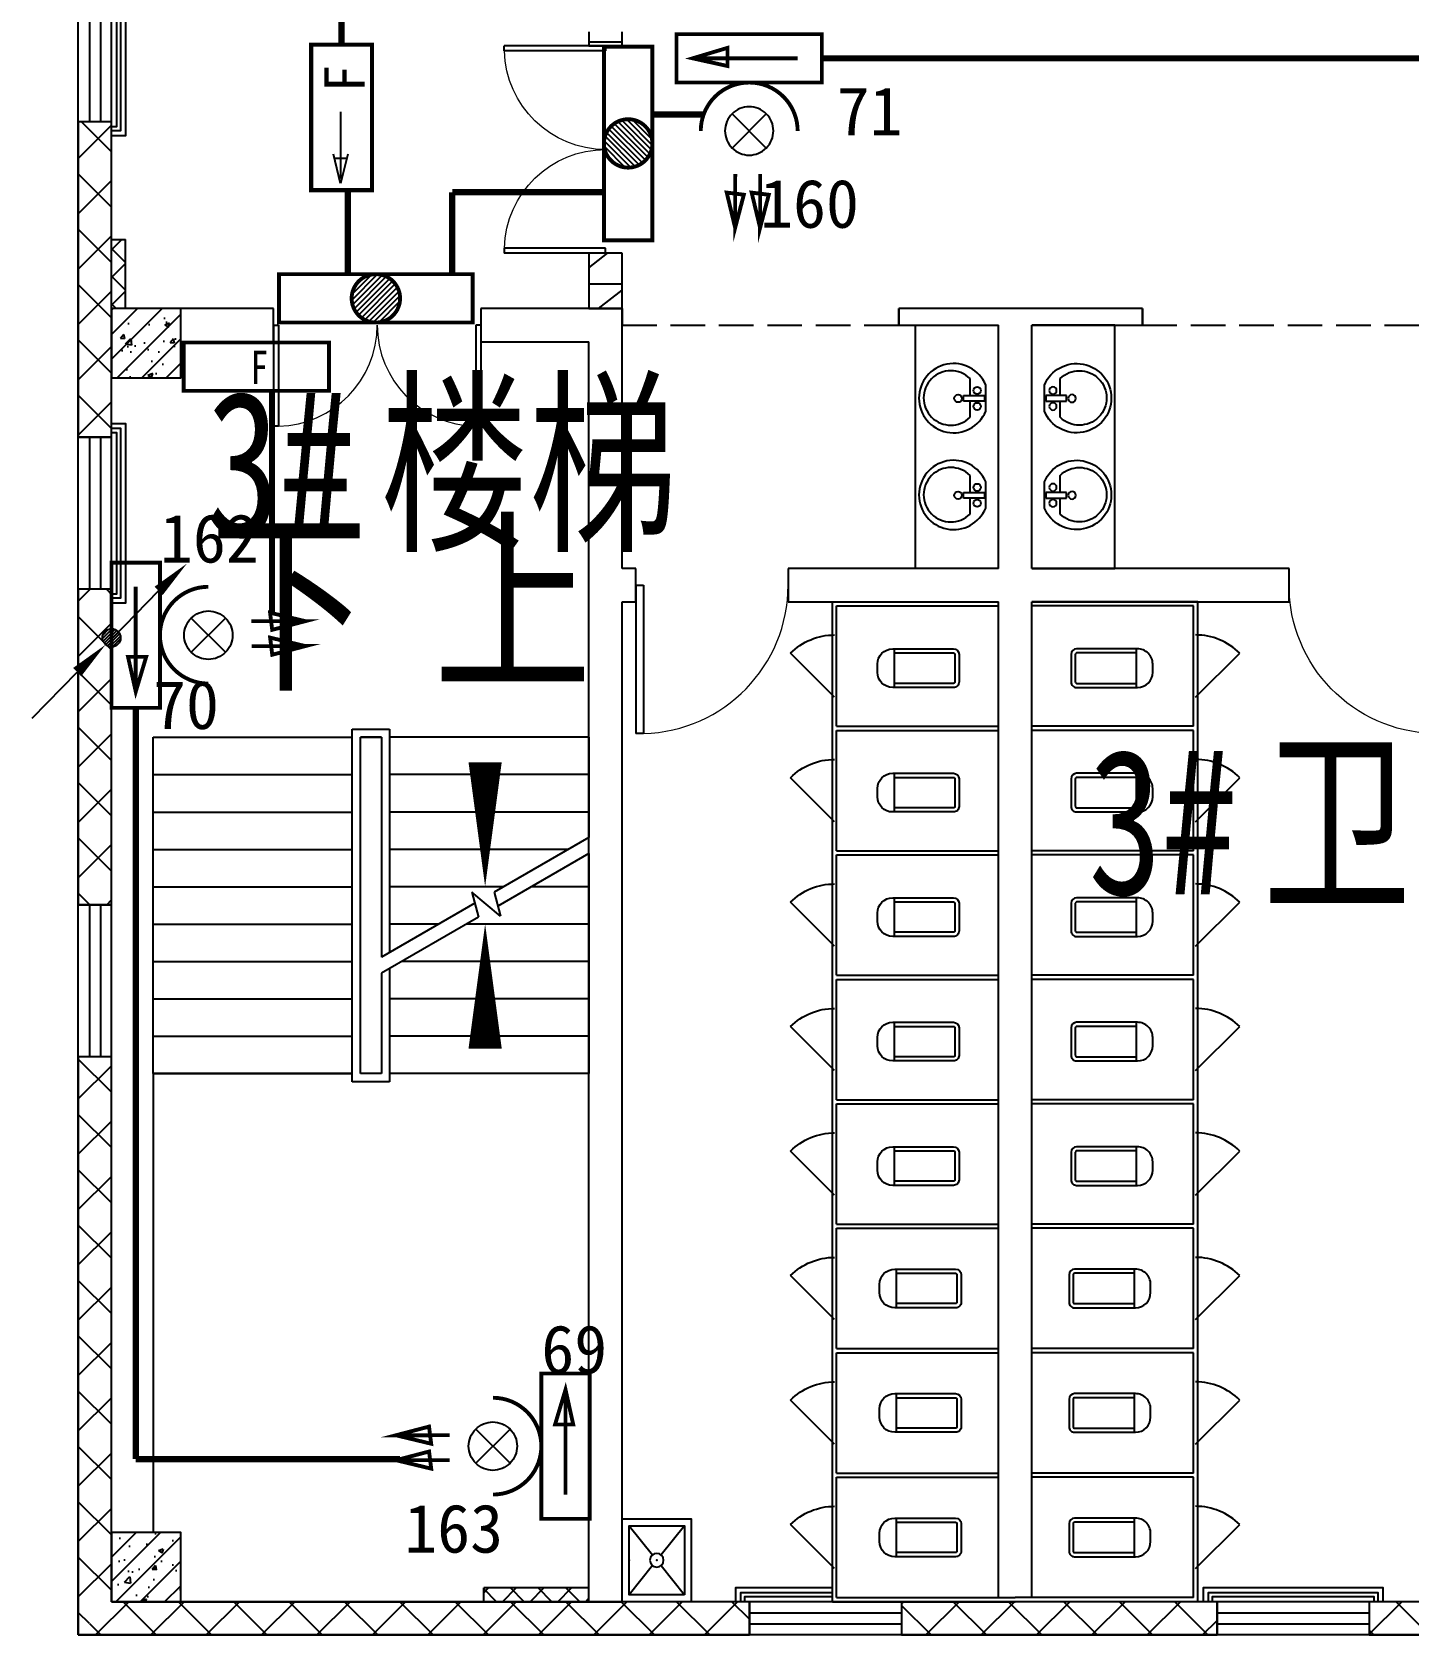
# Model space of a CAD drawing. Header units: millimetres. Extents: x -633009578 to 5705885, y -633235091 to 2571734.
# Drawn here: x 3029546 to 3039496, y 1855760 to 1867349 of the extents above; entities that cross this region are included whole.
import ezdxf
from ezdxf.enums import TextEntityAlignment as Align

# ---------------------------------------------------------------- set-up
doc = ezdxf.new("R2010")
doc.units = ezdxf.units.MM
doc.header["$LTSCALE"] = 1000
doc.header["$MEASUREMENT"] = 0
doc.linetypes.add('DASH', pattern=[0.35, 0.25, -0.1])
doc.layers.get('0').update_dxf_attribs({"color": 9})
for name, color, linetype in [('000000000000电气', 7, 'Continuous'), ('A-COLUM(柱)', 255, 'Continuous'), ('A-DOOR(门）', 4, 'Continuous'), ('A-F-AREA(计算)', 5, 'Continuous'), ('A-FLOR(看线)', 8, 'Continuous'), ('A-HATH(填充)', 8, 'Continuous'), ('A-LM-RAIL(栏杆)', 167, 'Continuous'), ('A-LVTY(厨卫)', 8, 'Continuous'), ('A-STAR(楼梯)', 51, 'Continuous'), ('A-TEXT(房间)', 243, 'Continuous'), ('A-WALL(墙)', 255, 'Continuous'), ('A-WINDOW（窗）', 4, 'Continuous'), ('DIM_SYMB', 3, 'Continuous'), ('PUB_TEXT', 7, 'Continuous'), ('WALL', 9, 'Continuous'), ('电-弱电平面-箭头', 3, 'Continuous'), ('电-强电平面-线缆', 3, 'Continuous'), ('设备-照明', 3, 'Continuous')]:
    doc.layers.add(name, color=color, linetype=linetype)
doc.styles.add('_TCH', font='simhei.ttf', dxfattribs={"width": 0.75, "bigfont": 'hztxt.shx'})
doc.styles.add('_TCH_DIM', font='simhei.ttf', dxfattribs={"width": 0.8, "bigfont": 'hztxt.shx'})
doc.styles.add('_TEL_DIM', font='simhei.ttf', dxfattribs={"height": 3.5, "bigfont": 'HZTXT'})
doc.styles.add('IDQSTYLE', font='simhei.ttf', dxfattribs={"width": 0.707, "bigfont": 'hztxt.shx'})
doc.styles.get("Standard").update_dxf_attribs({"font": 'simhei.ttf', "bigfont": 'hztxt.shx'})
doc.styles.add('宋体', font='simhei.ttf')
pattern_1 = [(0, (597621.4751960391, 677977.5160347573), (0, 350), []), (37.875, (598021.4751960391, 677977.5160347573), (-169.61527734408, 218.0766567528281), []), (90, (598021.4751960391, 677977.5160347573), (-450, 2.755455298081545e-14), [])]
pattern_2 = [(45, (597821.4751960391, 677977.5160347573), (-200.0002033111466, 200.0002033111467), []), (135, (597821.4751960391, 677977.5160347573), (-200.0002033111467, -200.0002033111466), [])]
pattern_3 = [(45, (597721.4751960391, 677977.5160347573), (-100.0001016555733, 100.0001016555733), []), (135, (597721.4751960391, 677977.5160347573), (-100.0001016555733, -100.0001016555733), [])]

# ---------------------------------------------------------------- blocks, each defined once
blk = doc.blocks.new('*X118')
at = {"color": 0, "linetype": 'Continuous'}
for p, q in [((279.6093350358959, 223.0407925409721), (280.9478239213746, 224.3792814264508)), ((279.6227829512929, 223.3370831688437), (280.6515332934888, 224.3658335110396)), ((279.6511091444202, 222.7997239370217), (281.1888925253249, 224.3375073179265)), ((279.7280550816477, 222.5938271617747), (281.3947893005719, 224.2605613806989)), ((279.7925730165214, 223.7897159465469), (280.1989005157282, 224.1960434457536)), ((279.8323224122641, 222.4152517799165), (281.5733646824301, 224.1562940500824)), ((279.960458729053, 222.2605453842307), (281.7280710781159, 224.0281577332937)), ((280.1113752959016, 222.1286192386046), (281.8599972237337, 223.8772411664368)), ((280.2858431100155, 222.020244340244), (281.9683721221114, 223.7027733523398)), ((280.4868434366447, 221.9384019543985), (282.0502145079389, 223.5017730256928)), ((280.7212278995912, 221.8899437048705), (282.0986727574656, 223.2673885627449)), ((281.0058032732674, 221.891676366072), (282.0969400962746, 222.9828131890793)), ((281.4082737989092, 222.0113041792392), (281.9773122830819, 222.5803426634118))]:
    blk.add_line(p, q, dxfattribs=at)
blk = doc.blocks.new('HC000083')
at = {"color": 0, "linetype": 'Continuous', "const_width": 0.2}
blk.add_lwpolyline([(-5, 1.25), (-5, -1.250000000000057), (5.000000000000057, -1.250000000000057), (5.000000000000057, 1.25), (-5, 1.25)], dxfattribs=at)
blk.add_lwpolyline([(-1.25, -6.89688106980167e-17, 0.1989123673796731), (-0.8838834764831631, -0.88388347648322, 0.1989123673796706), (5.611420480838656e-14, -1.250000000000057, 0.198912367379652), (0.8838834764832768, -0.88388347648322, 0.1989123673796278), (1.25, 0, 0.1989123673796504), (0.88388347648322, 0.8838834764830494, 0.1989123673796686), (5.680893445545904e-14, 1.25, 0.1989123673796706), (-0.883883476483163, 0.8838834764831632, 0.1989123673796553)], format="xyb", close=True, dxfattribs=at)
at = {"color": 0, "linetype": 'Continuous'}
blk.add_blockref('*X118', (-280.8559544658493, -223.1326619964974), dxfattribs=at)
at = {"color": 0, "style": 'IDQSTYLE', "width": 0.7}
blk.add_attdef('PSFHATT', (7.000000000000057, -1.250000010000057), '', height=2.5, dxfattribs=at)
blk = doc.blocks.new('HC000078')
at = {"color": 0, "linetype": 'Continuous', "const_width": 0.2}
for points in [[(-3.750000000000028, 1.25), (3.75, 1.25), (3.75, -1.25), (-3.750000000000028, -1.25), (-3.750000000000028, 1.25)], [(2.5, 0), (-2.500000000000028, 0)]]:
    blk.add_lwpolyline(points, dxfattribs=at)
blk.add_lwpolyline([(2.917016710174721, 0), (1.120131515022848, 0.3984556212736834), (1.120131515022848, -0.539087017017323)], close=True, dxfattribs=at)
at = {"color": 0, "style": 'IDQSTYLE', "width": 0.7}
blk.add_attdef('PSFHATT', (5.75, -1.25), '', height=2.5, dxfattribs=at)
blk = doc.blocks.new('HC000064')
at = {"color": 0, "linetype": 'Continuous'}
for p, q in [((-0.8838834764831063, -0.8838834764831063), (0.8838834764831063, 0.8838834764831063)), ((-0.8838834764830494, 0.8838834764831063), (0.8838834764831631, -0.8838834764831063))]:
    blk.add_line(p, q, dxfattribs=at)
at = {"color": 0, "linetype": 'Continuous', "const_width": 0.2}
blk.add_lwpolyline([(5.710751695749348e-14, 2.499999999999886, 0.1989123673796647), (-1.767766952966326, 1.767766952966327, 0.1989123673796613), (-2.5, 1.951292859901378e-16, 0.1989123673796761), (-1.767766952966326, -1.76776695296644, 0.1989123673796782), (5.594010226827932e-14, -2.500000000000227)], format="xyb", dxfattribs=at)
for points in [[(2.226896073527712, 0.5659208660671311), (5.003498004369476, 0.5624686703930024), (3.296463286048663, 1.009912150058199), (3.185957433181557, 0.1260038671447887), (5.003498004369476, 0.5624686703930024)], [(2.224443767981995, -0.721123763554715), (5.001045698823816, -0.7245759592289005), (3.294010980502946, -0.2771324795636474), (3.18350512763584, -1.161040762477114), (5.001045698823816, -0.7245759592289005)]]:
    blk.add_lwpolyline(points, dxfattribs=at)
at = {"color": 0, "linetype": 'Continuous'}
for centre, radius, start, end in [((1.199040866595169e-14, -7.105427357601002e-14), 1.250000000000069, 135.0000000000036, 179.9999999999968), ((-2.259303855112194e-14, -1.740829702612245e-13), 1.250000000000117, 89.99999999999898, 134.9999999999991), ((-9.10937991704941e-14, -1.740829702612245e-13), 1.250000000000117, 45.00000000000085, 89.99999999999582), ((-1.252331571777177e-13, -7.088774012231625e-14), 1.250000000000068, 3.249254662582951e-12, 44.99999999999639), ((-2.284838984678572e-13, -5.684341886080801e-14), 1.250000000000172, 315.0000000000093, 2.605510395054555e-12), ((-2.264854970235319e-14, -5.695444116327053e-14), 1.250000000000034, 179.9999999999974, 225.0000000000007), ((-2.270406085358445e-14, -1.338928967697939e-13), 1.24999999999998, 224.9999999999983, 270.000000000001), ((-9.131584377541913e-14, 3.996802888650564e-15), 1.250000000000118, 270.0000000000042, 315.0000000000028)]:
    blk.add_arc(centre, radius, start, end, dxfattribs=at)
at = {"color": 0, "style": 'IDQSTYLE', "width": 0.7}
blk.add_attdef('PSFHATT', (7.003498004369476, -2.500000010000227), '', height=2.5, dxfattribs=at)
blk = doc.blocks.new('HC000080')
at = {"color": 0, "linetype": 'Continuous', "const_width": 0.2}
blk.add_lwpolyline([(-3.75, 1.25), (3.75, 1.25), (3.75, -1.25), (-3.75, -1.25), (-3.75, 1.25)], dxfattribs=at)
at = {"color": 0, "style": 'IDQSTYLE', "width": 0.7}
for tag, p in [('E', (-0.3130491551307273, -0.8903283460458624)), ('PSFHATT', (5.75, -1.25))]:
    blk.add_attdef(tag, p, '', height=1.715220417977644, dxfattribs=at)
blk = doc.blocks.new('$equip_U$00000097(PC-20190719OMEG)')
h = blk.add_hatch()
h.set_pattern_fill('ANGLE', color=3, scale=0.25)
h.set_pattern_definition([(0, (-95.90287843095575, -36.03268988946184), (0, 0.873125), [0.635, -0.238125]), (90, (-95.90287843095575, -36.03268988946184), (-0.873125, 5.346348682527664e-17), [0.635, -0.238125])])
h.paths.add_polyline_path([(-0.6530363404890522, 0.00859680310350086), (-0.3650363404885866, -0.06340319689661555), (-0.3650363404885866, 0.08059680310361728)])
at = {"color": 3}
for p, q in [((-0.7199999999938882, 0.2999999999974534), (-0.7199999999938882, -0.2999999999974534)), ((0.7200000000011642, 0.2999999999974534), (-0.7199999999938882, 0.2999999999974534)), ((0.7200000000011642, -0.2999999999974534), (0.7200000000011642, 0.2999999999974534)), ((-0.7078247590179672, 0.08059680310361728), (-0.7078247590179672, -0.06340319689661555)), ((-0.6530363404890522, 0.00859680310350086), (-0.3650363404885866, 0.08059680310361728)), ((-0.3650363404885866, -0.06340319689661555), (-0.6530363404890522, 0.00859680310350086)), ((0.05609875861409819, 0.00859680310350086), (-0.6050363404938253, 0.00859680310350086)), ((-0.7199999999938882, -0.2999999999974534), (0.7200000000011642, -0.2999999999974534))]:
    blk.add_line(p, q, dxfattribs=at)
at = {"color": 3, "const_width": 0.04}
blk.add_lwpolyline([(-0.7199999999938882, 0.2999999999974534), (-0.7199999999938882, -0.2999999999974534), (0.7200000000011642, -0.2999999999974534), (0.7200000000011642, 0.2999999999974534), (-0.7199999999938882, 0.2999999999974534), (-0.7199999999938882, -0.2999999999974534)], dxfattribs=at)
for p in [(0, 0.2999999999974534), (-0.7199999999938882, -1.818989403545856e-12), (0.7200000000011642, -1.818989403545856e-12), (-7.619048119522631e-06, -0.3000099999972008)]:
    blk.add_point(p)
at = {"color": 3, "style": '_TEL_DIM'}
blk.add_attdef('F', text='', height=0.4, dxfattribs=at).set_placement((0.3836356056344812, -0.03004351179515652), align=Align.MIDDLE_CENTER)
at = {"color": 7, "style": '_TEL_DIM', "flags": 1}
for tag in ['REMARK', 'A']:
    blk.add_attdef(tag, text='', height=2.5e-05, dxfattribs=at).set_placement((0, 0), align=Align.MIDDLE_CENTER)
at = {"color": 7, "style": '_TEL_DIM'}
blk.add_attdef('$TEXT$', text='', height=2.5e-05, dxfattribs=at).set_placement((0.3836356056344812, -0.03004351179333753), align=Align.MIDDLE_CENTER)
blk = doc.blocks.new('*X134')
at = {"color": 0, "linetype": 'Continuous'}
for p, q in [((192.590110055903, 446.7242872143482), (193.9264208598343, 448.0605980182795)), ((192.6512440212146, 447.2096852483717), (193.4410228258108, 447.9994640529679)), ((192.666080612941, 446.3759937026742), (194.2747143715083, 447.9846274612416)), ((192.8122309321682, 446.0978799531896), (194.552828120993, 447.8384771420143)), ((193.0126674313866, 445.874052383696), (194.7766556904866, 447.6380406427959)), ((193.2651240367983, 445.7022449203958), (194.9484631537868, 447.3855840373842)), ((193.5780466605768, 445.5909034754624), (195.0598045987202, 447.0726614136058)), ((193.9838870800477, 445.5724798262212), (195.0782282479613, 446.6668209941349))]:
    blk.add_line(p, q, dxfattribs=at)
blk = doc.blocks.new('HC001445')
at = {"color": 0, "linetype": 'Continuous'}
for p, q in [((0.1320978050268309, 0.05776119327106244), (3.237590705501646, 3.232738715067399)), ((-5.469508829517324, -5.531426259851287), (-2.364015929042509, -2.356448738054951))]:
    blk.add_line(p, q, dxfattribs=at)
for points in [[(3.237590705501646, 3.232738715067399, 0.8, 0, 0), (5.189490166405335, 5.119309791711203, 0, 0, 0)], [(-2.364015929042509, -2.356448738054951, 0.8, 0, 0), (-0.4121164681388194, -0.4698776614111466, 0, 0, 0)]]:
    blk.add_lwpolyline(points, format="xyseb", dxfattribs=at)
blk.add_circle((0, 0), 0.625, dxfattribs=at)
at = {"color": 0, "linetype": 'Continuous', "xscale": 0.5, "yscale": 0.5, "zscale": 0.5}
blk.add_blockref('*X134', (-96.91845018383214, -223.4069038532592), dxfattribs=at)
at = {"color": 0, "style": 'IDQSTYLE', "width": 0.7}
blk.add_attdef('PSFHATT', (7.189490166405335, -5.531426259851287), '', height=2.5, dxfattribs=at)
blk = doc.blocks.new('_LV6')
for p, q in [((-139.7834388052397, -340), (-139.7834388052361, -779.6564289797607)), ((-109.7834388052433, -340), (-109.7834388052397, -769.6564289797607)), ((99.78343880523971, -300), (-99.78343880523971, -300)), ((99.78343880524335, -330), (-99.78343880524335, -330)), ((109.7834388052433, -769.6564289797607), (109.7834388052433, -340)), ((139.7834388052433, -779.6564289797607), (139.7834388052397, -340)), ((139.7834388052433, -769.6564289797607), (-139.7834388052397, -769.6564289797607)), ((-29.78343880523607, -889.6564289797607), (29.78343880524335, -889.6564289797607))]:
    blk.add_line(p, q)
for centre, radius, start, end in [((-99.78343880523971, -340), 40, 90, 180.0000000000002), ((-99.78343880524335, -340), 10, 90, 180.0000000000002), ((99.78343880523971, -340), 40, 2.398081733190338e-13, 90), ((99.78343880524335, -340), 10, 0, 90), ((-29.78343880523607, -779.6564289797607), 110, 180, 270), ((29.78343880524335, -779.6564289797607), 110, 270, 0)]:
    blk.add_arc(centre, radius, start, end)
blk = doc.blocks.new('$lvtry$00000191')
at = {"color": 0}
for p, q in [((-250, -50, 1e-08), (-39.04344047215272, -218.7652476222793, 1e-08)), ((39.04344047215272, -218.7652476222793, 1e-08), (250, -50, 1e-08)), ((-250, -450, 1e-08), (-39.04344047215272, -281.2347523777207, 1e-08)), ((39.04344047215272, -281.2347523777244, 1e-08), (250, -450, 1e-08))]:
    blk.add_line(p, q, dxfattribs=at)
at = {"color": 0, "elevation": 1e-08}
for points in [[(300, -500), (300, 0), (-300, 0), (-300, -500)], [(250, -450), (250, -50), (-250, -50), (-250, -450)]]:
    blk.add_lwpolyline(points, close=True, dxfattribs=at)
at = {"color": 0}
blk.add_circle((0, -250, 1e-08), 50, dxfattribs=at)
for p in [(0, -50, 1e-08), (0, -250, 1e-08)]:
    blk.add_point(p, dxfattribs=at)
blk = doc.blocks.new('$plan$00001628')
for p, q in [((-20.3236661099927, -1.818989403545856e-12), (20.3236661099927, 0)), ((20.3236661099927, 0), (20.3236661099927, -150.0481350782702)), ((-23.39245275389476, -103.9428290335418), (-143.6423603250569, -103.9428290335418)), ((-20.3236661099927, -150.0481350782702), (-20.3236661099927, -1.818989403545856e-12)), ((136.0209855338053, -103.9428290335418), (23.52693074955823, -103.9428290335418)), ((20.3236661099927, -150.0481350782702), (-20.3236661099927, -150.0481350782702))]:
    blk.add_line(p, q)
blk.add_lwpolyline([(-96.62842091566199, 9.318928566552131, 5.110403953654916), (92.21216199610717, 9.318928566550312)], format="xyb", close=True)
for centre, radius in [((-57.16031093435413, -51.98476159802703), 26.67481176936781), ((57.16031093435413, -51.98476159802703), 26.67481176936781), ((0, -190.1098522697775), 27.77136210564822)]:
    blk.add_circle(centre, radius)
blk.add_arc((-3.810687395625791, -242.5466148261803), 196.885515440561, 135.2526700260475, 44.74732997395247)
blk = doc.blocks.new('$DorLib2D$00000002')
for p, q in [((-0.5, -5.684341886080802e-17), (-0.5000000000000007, 0.4875)), ((-0.4750000000000007, 0.4875), (-0.5000000000000007, 0.4875)), ((-0.475, -2.842170943040401e-17), (-0.4750000000000007, 0.4875)), ((0.475, -2.842170943040401e-17), (0.4750000000000007, 0.4875)), ((0.4750000000000007, 0.4875), (0.5000000000000007, 0.4875)), ((0.5, -5.684341886080802e-17), (0.5000000000000007, 0.4875)), ((-0.5, -5.684341886080802e-17), (-0.475, -2.842170943040401e-17)), ((0.5, -5.684341886080802e-17), (0.475, -2.842170943040401e-17))]:
    blk.add_line(p, q)
at = {"lineweight": 13}
for centre, start, end in [((-0.4875, -4.263256414560601e-17), 0, 88.53071641864632), ((0.4875, -4.263256414560601e-17), 91.4692835813537, 180)]:
    blk.add_arc(centre, 0.4875, start, end, dxfattribs=at)
blk = doc.blocks.new('$TCHSYS$WIN2D')
for p, q in [((-0.5, 0.5), (0.5, 0.5)), ((-0.5, 0.5), (-0.4999999999999999, -0.5)), ((0.5, 0.5), (0.4999999999999998, -0.5)), ((0.5, 0.1666666666666666), (-0.5, 0.1666666666666666)), ((0.5, -0.1666666666666667), (-0.5, -0.1666666666666667)), ((-0.4999999999999999, -0.5), (0.5, -0.5))]:
    blk.add_line(p, q)
blk = doc.blocks.new('$DorLib2D$00000114')
at = {"color": 0}
blk.add_line((0.4999999999999964, 3.552713678800501e-15), (-0.2071067811864751, 0.7071067811864857), dxfattribs=at)
blk.add_arc((0.5000000000013856, -1.154631945610163e-12), 1.000000000001696, 135, 180, dxfattribs=at)
blk = doc.blocks.new('$DorLib2D$00000001')
for p, q in [((0.45, 0.9750000000000001), (0.5000000000000002, 0.9750000000000001)), ((0.45, 0), (0.45, 0.9750000000000001)), ((0.5, 0), (0.5, 0.9750000000000001)), ((0.5, 0), (0.45, 0))]:
    blk.add_line(p, q)
at = {"lineweight": 13}
blk.add_arc((0.475, 0), 0.975, 91.4692835813538, 180, dxfattribs=at)
blk = doc.blocks.new('_FZH')
h = blk.add_hatch()
h.set_pattern_fill('钢筋混凝土', color=256, scale=0.1, style=0)
h.set_pattern_definition([(45, (0, 0), (-0.1767766952966369, 0.1767766952966369), []), (50, (0, 0), (0.7172601826007535, -0.06275213498259512), [0.07500000000000001, -0.8250000000000001]), (355, (0, 0), (-0.138751333613, 0.7521921337000119), [0.06, -0.66]), (100.4514, (0.05977168000000001, -0.00522934), (0.5785093817140216, 0.6894395420609536), [0.06374019, -0.701142112]), (46.1842, (0, 0.2), (1.067241048625645, -0.1655190143290181), [0.1125, -1.2375]), (96.6356, (0.088936745, 0.186206693), (0.9346627055487033, 0.9741178709004418), [0.095610288, -1.051713]), (351.1842, (0, 0.2), (0.9346619451336272, 0.9741186009253247), [0.09000000000000001, -0.9900000000000001]), (21, (0.1, 0.15), (0.5969070521184617, -0.4026188906653388), [0.07500000000000001, -0.8250000000000001]), (326, (0.1, 0.15), (0.2433153319215824, 0.7251500450468529), [0.06, -0.66]), (71.4514, (0.149742233, 0.116448394), (0.84022262858149, 0.3225304967099524), [0.06374019, -0.701142112]), (37.50000000000001, (0, 0), (0.01215985531729062, 0.3328938538313115), [0, -0.652, 0, -0.67, 0, -0.6625000000000001]), (7.499999999999999, (0, 0), (0.2630695374421486, 0.3944117118823603), [0, -0.382, 0, -0.637, 0, -0.2525]), (-32.5, (-0.223, 0), (0.533822436172409, -0.02255487173437976), [0, -0.25, 0, -0.78, 0, -1.035]), (-42.5, (-0.323, 0), (0.5831861693423862, 0.1001049823323177), [0, -0.325, 0, -0.518, 0, -0.735])])
h.paths.add_polyline_path([(-0.5, -0.5), (0.5, -0.5), (0.5, 0.5), (-0.5, 0.5)])
blk.add_lwpolyline([(-0.5, -0.5), (0.5, -0.5), (0.5, 0.5), (-0.5, 0.5)], close=True)

msp = doc.modelspace()

# ---------------------------------------------------------------- hatches: boundary and pattern name
at = {"layer": 'A-HATH(填充)'}
h = msp.add_hatch(dxfattribs=at)
h.set_pattern_fill('空心砖', color=256, scale=100, style=0)
h.set_pattern_definition(pattern_1)
h.paths.add_polyline_path([(3033569.994031626, 1867349.596922118), (3033569.994031784, 1867249.596922107), (3033809.994031666, 1867249.596922107), (3033809.994031784, 1867349.596922423), (3033689.994031725, 1867429.596922322)])
h = msp.add_hatch(dxfattribs=at)
h.set_pattern_fill('多孔材料', color=256, scale=100, style=0)
h.set_pattern_definition(pattern_2)
h.paths.add_polyline_path([(3029879.994031742, 1866699.596923633), (3029879.994031742, 1864419.59692465), (3030119.994031747, 1864419.59692465), (3030119.994031747, 1866699.596923633)])
h = msp.add_hatch(dxfattribs=at)
h.set_pattern_fill('多孔材料', color=256, scale=50, style=0)
h.set_pattern_definition(pattern_3)
h.paths.add_polyline_path([(3030219.994031747, 1865349.59692243), (3030219.994031749, 1865849.596922424), (3030119.994031749, 1865849.596922425), (3030119.994031747, 1865349.59692243)])
h = msp.add_hatch(dxfattribs=at)
h.set_pattern_fill('空心砖', color=256, scale=100, style=0)
h.set_pattern_definition(pattern_1)
h.paths.add_polyline_path([(3033809.994031765, 1865349.596923823), (3033809.994031651, 1865749.596922107), (3033569.994031888, 1865749.596922107), (3033569.994031765, 1865349.596923823)])
h = msp.add_hatch(dxfattribs=at)
h.set_pattern_fill('多孔材料', color=256, scale=100, style=0)
h.set_pattern_definition(pattern_2)
h.paths.add_polyline_path([(3029879.994031742, 1863319.59692465), (3029879.994031741, 1861039.596924141), (3030119.994031747, 1861039.596924141), (3030119.994031747, 1863319.59692465)])
h = msp.add_hatch(dxfattribs=at)
h.set_pattern_fill('多孔材料', color=256, scale=100, style=0)
h.set_pattern_definition(pattern_2)
h.paths.add_polyline_path([(3030119.994031751, 1855999.596922429), (3030119.994031747, 1859939.596924141), (3029879.994031741, 1859939.596924141), (3029879.994031744, 1855759.596922407)])
h = msp.add_hatch(dxfattribs=at)
h.set_pattern_fill('多孔材料', color=256, scale=50, style=0)
h.set_pattern_definition(pattern_3)
h.paths.add_polyline_path([(3033569.994031634, 1856099.596922402), (3032809.994031553, 1856099.596922402), (3032809.994031553, 1855999.596922402), (3033569.994031634, 1855999.596922402)])
h = msp.add_hatch(dxfattribs=at)
h.set_pattern_fill('多孔材料', color=256, scale=100, style=0)
h.set_pattern_definition(pattern_2)
h.paths.add_polyline_path([(3029879.994031744, 1855759.596922407), (3034729.994032506, 1855759.596922414), (3034729.994032506, 1855999.596922435), (3030119.994031751, 1855999.596922429)])
h = msp.add_hatch(dxfattribs=at)
h.set_pattern_fill('多孔材料', color=256, scale=100, style=0)
h.set_pattern_definition(pattern_2)
h.paths.add_polyline_path([(3035829.994032506, 1855759.596922415), (3038109.994031996, 1855759.596922416), (3038109.994031996, 1855999.596922434), (3035829.994032506, 1855999.596922435)])
h = msp.add_hatch(dxfattribs=at)
h.set_pattern_fill('多孔材料', color=256, scale=100, style=0)
h.set_pattern_definition(pattern_2)
h.paths.add_polyline_path([(3039209.994031488, 1855759.596922417), (3041489.994030979, 1855759.596922419), (3041489.994030979, 1855999.596922434), (3039209.994031488, 1855999.596922434)])

# ---------------------------------------------------------------- linework, layer by layer
at = {"layer": 'A-F-AREA(计算)'}
msp.add_lwpolyline([(3029879.971570265, 1991839.59697076), (3164159.971570265, 1991839.59697076), (3164159.971570265, 1855759.59697076), (3029879.971570265, 1855759.59697076)], close=True, dxfattribs=at)
at = {"layer": 'A-FLOR(看线)'}
for points in [[(3030119.994031749, 1867899.596928556), (3030219.994031749, 1867899.596928556), (3030219.994031749, 1866599.596928518), (3030119.994031767, 1866599.596928518)], [(3030119.994031749, 1864519.596929319), (3030219.994031749, 1864519.596929319), (3030219.994031749, 1863219.596929281), (3030119.994031767, 1863219.596929281)], [(3035329.994032301, 1856099.596922433), (3034629.994036932, 1856099.596922433), (3034629.994036932, 1855999.596922451)], [(3039309.994036231, 1855999.596922433), (3039309.994036231, 1856099.596922433), (3038009.994036193, 1856099.596922433), (3038009.994036193, 1855999.596922451)]]:
    msp.add_lwpolyline(points, dxfattribs=at)
at = {"layer": 'A-LM-RAIL(栏杆)'}
for points in [[(3030119.994031749, 1867864.596928556), (3030184.994031749, 1867864.596928556), (3030184.994031749, 1866634.596928518), (3030119.994031767, 1866634.596928518)], [(3030119.994031749, 1867834.596928556), (3030154.994031749, 1867834.596928556), (3030154.994031749, 1866664.596928518), (3030119.994031767, 1866664.596928518)], [(3030119.994031749, 1864484.596929319), (3030184.994031749, 1864484.596929319), (3030184.994031749, 1863254.596929281), (3030119.994031767, 1863254.596929281)], [(3030119.994031749, 1864454.596929319), (3030154.994031749, 1864454.596929319), (3030154.994031749, 1863284.596929281), (3030119.994031767, 1863284.596929281)], [(3035329.994032301, 1856064.596922433), (3034664.994036932, 1856064.596922433), (3034664.994036932, 1855999.596922451)], [(3035329.994032301, 1856034.596922433), (3034694.994036932, 1856034.596922433), (3034694.994036932, 1855999.596922451)], [(3039274.994036231, 1855999.596922433), (3039274.994036231, 1856064.596922433), (3038044.994036193, 1856064.596922433), (3038044.994036193, 1855999.596922451)], [(3039244.994036231, 1855999.596922433), (3039244.994036231, 1856034.596922433), (3038074.994036193, 1856034.596922433), (3038074.994036193, 1855999.596922451)]]:
    msp.add_lwpolyline(points, dxfattribs=at)
at = {"layer": 'A-LVTY(厨卫)'}
for p, q in [((3035329.99403231, 1862314.596922413), (3035329.994032325, 1863229.596922385)), ((3035329.994032325, 1863229.596922385), (3036529.994032251, 1863229.59692238)), ((3035359.994032321, 1862329.59692207), (3035359.994032325, 1863199.596922386)), ((3035359.994032325, 1863199.596922386), (3036529.994032251, 1863199.596922382)), ((3037969.994032279, 1863229.596922677), (3036769.9940333, 1863229.596922673)), ((3037939.99403228, 1863199.596922305), (3036769.9940333, 1863199.596922301)), ((3037939.994032282, 1862329.596921988), (3037939.99403228, 1863199.596922305)), ((3037969.99403249, 1862314.596922413), (3037969.994032279, 1863229.596922677)), ((3035329.994032312, 1861414.596922094), (3035329.994032316, 1862314.596922094)), ((3035359.994032321, 1862329.59692207), (3036529.994032251, 1862329.596922066)), ((3035359.994032318, 1861429.59692213), (3035359.994032321, 1862299.596922072)), ((3035359.994032321, 1862299.596922072), (3036529.994032251, 1862299.596922068)), ((3037939.994032282, 1862329.596921988), (3036769.994032708, 1862329.596921983)), ((3037939.994032825, 1862299.596922364), (3036769.994032708, 1862299.59692236)), ((3037939.994032829, 1861429.596922047), (3037939.994032825, 1862299.596922364)), ((3037969.994032492, 1861414.596922094), (3037969.994032488, 1862314.596922094)), ((3035329.994032322, 1860514.596922153), (3035329.994032326, 1861414.596922153)), ((3035359.994032318, 1861429.59692213), (3036529.994032149, 1861429.596922125)), ((3035359.994032314, 1860529.596922189), (3035359.994032318, 1861399.596922132)), ((3035359.994032318, 1861399.596922132), (3036529.994032149, 1861399.596922128)), ((3037939.994032829, 1861429.596922047), (3036769.994032708, 1861429.596922043)), ((3037939.994032286, 1861399.596922049), (3036769.994032708, 1861399.596922045)), ((3037939.99403229, 1860529.596922106), (3037939.994032286, 1861399.596922049)), ((3037969.994032502, 1860514.596922153), (3037969.994032498, 1861414.596922153)), ((3035359.994032314, 1860529.596922189), (3036529.994032149, 1860529.596922185)), ((3037939.99403229, 1860529.596922106), (3036769.994032845, 1860529.596922102)), ((3035329.99403232, 1859614.596922213), (3035329.994032323, 1860514.596922213)), ((3035359.99403231, 1859629.596921875), (3035359.994032314, 1860499.596922191)), ((3035359.994032314, 1860499.596922191), (3036529.994032149, 1860499.596922187)), ((3037939.994032833, 1860499.596922482), (3036769.994032845, 1860499.596922478)), ((3037939.994032837, 1859629.596922539), (3037939.994032833, 1860499.596922482)), ((3037969.994032499, 1859614.596922213), (3037969.994032496, 1860514.596922213)), ((3035329.99403232, 1858714.596922213), (3035329.994032323, 1859614.596922213)), ((3035359.99403231, 1859629.596921875), (3036529.994032302, 1859629.596921871)), ((3037939.994032837, 1859629.596922539), (3036769.994032845, 1859629.596922535)), ((3037969.994032499, 1858714.596922213), (3037969.994032496, 1859614.596922213)), ((3035359.994032307, 1858729.596922306), (3035359.99403231, 1859599.596922251)), ((3035359.99403231, 1859599.596922251), (3036529.994032302, 1859599.596922247)), ((3037939.994032294, 1859599.596922167), (3036769.994032845, 1859599.596922163)), ((3037939.994032297, 1858729.596922221), (3037939.994032294, 1859599.596922167)), ((3035329.99403232, 1857814.596922213), (3035329.994032323, 1858714.596922213)), ((3035359.994032307, 1858729.596922306), (3036529.994032302, 1858729.596922301)), ((3035359.994032303, 1857829.596922368), (3035359.994032307, 1858699.596922308)), ((3035359.994032307, 1858699.596922308), (3036529.994032302, 1858699.596922304)), ((3037939.994032297, 1858729.596922221), (3036769.994032302, 1858729.596922217)), ((3037939.994032297, 1858699.596922223), (3036769.994032302, 1858699.596922219)), ((3037939.994032301, 1857829.596922282), (3037939.994032297, 1858699.596922223)), ((3037969.994032499, 1857814.596922213), (3037969.994032496, 1858714.596922213)), ((3035329.994032316, 1856914.596922213), (3035329.99403232, 1857814.596922213)), ((3035359.994032303, 1857829.596922368), (3036529.994032302, 1857829.596922364)), ((3035359.994032299, 1856929.596922432), (3035359.994032303, 1857799.59692237)), ((3035359.994032303, 1857799.59692237), (3036529.994032302, 1857799.596922366)), ((3037939.994032301, 1857829.596922282), (3036769.994032302, 1857829.596922278)), ((3037939.994032844, 1857799.596922284), (3036769.994032302, 1857799.59692228)), ((3037939.994032848, 1856929.596921972), (3037939.994032844, 1857799.596922284)), ((3037969.994032503, 1856914.596922213), (3037969.994032499, 1857814.596922213)), ((3035329.994032295, 1855999.596922125), (3035329.99403232, 1856914.596922213)), ((3035359.994032299, 1856929.596922432), (3036529.994032302, 1856929.596922428)), ((3035359.994032295, 1856029.596922497), (3035359.994032299, 1856899.596922434)), ((3035359.994032299, 1856899.596922434), (3036529.994032302, 1856899.59692243)), ((3037939.994032848, 1856929.596921972), (3036769.994032302, 1856929.596921968)), ((3037939.994032305, 1856899.596921974), (3036769.994032302, 1856899.59692197)), ((3037939.994032308, 1856029.596921948), (3037939.994032305, 1856899.596921974)), ((3037969.994032308, 1855999.596922325), (3037969.994032504, 1856914.596922213)), ((3035359.994032295, 1856029.596922497), (3036649.99403241, 1856029.596922208)), ((3037939.994032308, 1856029.596921948), (3036649.99403241, 1856029.596922208)), ((3035329.994032295, 1855999.596922125), (3036649.99403241, 1855999.596922208)), ((3037969.994032308, 1855999.596922325), (3036649.99403241, 1855999.596922208))]:
    msp.add_line(p, q, dxfattribs=at)
for points in [[(3036529.994032292, 1863469.596922537), (3035929.994032276, 1863469.596922537), (3035929.994032376, 1865229.596922425), (3036529.994032391, 1865229.596922425)], [(3036769.994032527, 1863469.596922537), (3037369.994032543, 1863469.596922537), (3037369.994032444, 1865229.596922425), (3036769.994032429, 1865229.596922425)]]:
    msp.add_lwpolyline(points, dxfattribs=at)
at = {"layer": 'A-STAR(楼梯)'}
for p, q in [((3031859.994031734, 1862309.596924359), (3032129.994031734, 1862309.596924359)), ((3031859.994031734, 1859759.596922034), (3031859.994031734, 1862309.596924359)), ((3032129.994031734, 1862309.596924359), (3032129.994031718, 1860693.960263717)), ((3030419.994031773, 1859819.596922479), (3030419.994031773, 1862249.596922479)), ((3030419.994031773, 1862249.596922479), (3031859.994031773, 1862249.596922453)), ((3031919.994031773, 1859819.596922479), (3031919.994031773, 1862249.596922479)), ((3031919.994031734, 1862249.596922034), (3032069.994031929, 1862249.596922034)), ((3031919.994031734, 1859819.596922034), (3031919.994031734, 1862249.596922034)), ((3032069.994031773, 1862249.596922479), (3031919.994031773, 1862249.596922479)), ((3032069.994031773, 1862249.596922479), (3032069.994031639, 1860659.319247505)), ((3032069.994031929, 1862249.596922034), (3032069.99403184, 1860659.319247621)), ((3033569.994031773, 1862249.596922479), (3032129.994031718, 1862249.596922453)), ((3033569.994031773, 1862249.596922479), (3033569.994031639, 1861525.344651238)), ((3030419.994031773, 1861979.596922479), (3031859.994031773, 1861979.596922453)), ((3033569.994031773, 1861979.596922479), (3032129.994031718, 1861979.596922453)), ((3030419.994031773, 1861709.596922479), (3031859.994031773, 1861709.596922453)), ((3033569.994031773, 1861709.596922479), (3032129.994031718, 1861709.596922778)), ((3033569.994031639, 1861525.344651309), (3032884.398098236, 1861129.515654843)), ((3030419.994031773, 1861439.596922479), (3031859.994031773, 1861439.596922453)), ((3033421.474608564, 1861439.596922398), (3032129.994031718, 1861439.596922453)), ((3033569.994031639, 1861409.874597598), (3032911.193017526, 1861029.515654669)), ((3033569.994031639, 1861409.874597823), (3033569.994031773, 1859819.596922479)), ((3030419.994031773, 1861169.596922479), (3031859.994031773, 1861169.596922453)), ((3032953.820890239, 1861169.596922399), (3032129.994031718, 1861169.596922453)), ((3032930.579557751, 1860957.164103572), (3032724.534616313, 1861130.056337939)), ((3032724.534616313, 1861130.056337939), (3032772.872650174, 1860949.656353327)), ((3032884.398098236, 1861129.515654843), (3032930.579557751, 1860957.164103572)), ((3033569.994031773, 1861169.596922479), (3033153.820889982, 1861169.596922403)), ((3032746.077730879, 1861049.656353523), (3032069.994031639, 1860659.319247611)), ((3030419.994031773, 1860899.596922479), (3031859.994031773, 1860899.596922778)), ((3032772.872650174, 1860949.656353327), (3032069.994031639, 1860543.849193623)), ((3032486.167172311, 1860899.596922401), (3032129.994031718, 1860899.596922453)), ((3033569.994031773, 1860899.596922479), (3032686.16717271, 1860899.596922404)), ((3030419.994031773, 1860629.596922479), (3031859.994031773, 1860629.596922453)), ((3032069.994031639, 1860543.849193464), (3032069.994031773, 1859819.596922479)), ((3032069.99403184, 1860543.849193581), (3032069.994031929, 1859819.596922034)), ((3032129.994031718, 1860578.490209669), (3032129.994031734, 1859759.596922034)), ((3033569.994031773, 1860629.596922479), (3032218.513455356, 1860629.596922745)), ((3030419.994031773, 1860359.596922479), (3031859.994031773, 1860359.596922453)), ((3033569.994031773, 1860359.596922479), (3032129.994031718, 1860359.596922778)), ((3030419.994031773, 1860089.596922479), (3031859.994031773, 1860089.596922453)), ((3033569.994031773, 1860089.596922479), (3032129.994031718, 1860089.596922453)), ((3030419.994031773, 1859819.596922479), (3031859.994031773, 1859819.596922453)), ((3030419.994031773, 1859819.596922479), (3030419.994031807, 1856499.596921476)), ((3031859.994031773, 1859819.596922684), (3030419.994031773, 1859819.596922479)), ((3032129.994031734, 1859759.596922034), (3031859.994031734, 1859759.596922034)), ((3032069.994031929, 1859819.596922034), (3031919.994031734, 1859819.596922034)), ((3032069.99403184, 1859819.596922499), (3031919.994031522, 1859819.596922649)), ((3033569.994031773, 1859819.596922479), (3032129.994031718, 1859819.596922453)), ((3033569.994031773, 1859819.596922479), (3032129.994031718, 1859819.596922499)), ((3033569.994031773, 1855999.596922479), (3033569.994031773, 1859819.596922479)), ((3030619.994031, 1855999.596922499), (3033569.994031773, 1855999.596922479))]:
    msp.add_line(p, q, dxfattribs=at)
at = {"layer": 'A-WALL(墙)'}
for p, q in [((3033569.994031626, 1867349.596922118), (3033569.994031784, 1867249.596922107)), ((3033809.994031666, 1867249.596922107), (3033809.994031784, 1867349.596922423)), ((3033569.994031784, 1867249.596922107), (3033809.994031666, 1867249.596922107)), ((3030119.994031747, 1865349.59692243), (3030119.994031749, 1865849.596922425)), ((3030119.994031749, 1865849.596922425), (3030219.994031749, 1865849.596922424)), ((3030219.994031747, 1865349.59692243), (3030219.994031749, 1865849.596922424)), ((3033809.994031651, 1865749.596922107), (3033569.994031888, 1865749.596922107)), ((3033569.994031888, 1865749.596922107), (3033569.994031765, 1865349.596923823)), ((3033809.994031765, 1865349.596923823), (3033809.994031651, 1865749.596922107)), ((3031289.994031488, 1865349.59692237), (3030619.994031977, 1865349.596922442)), ((3031289.994031488, 1865109.596922472), (3031289.994031488, 1865349.59692237)), ((3033689.994031765, 1865349.596922424), (3032789.994031488, 1865349.59692237)), ((3032789.994031488, 1865349.59692237), (3032789.994031488, 1865109.596922447)), ((3033569.994031765, 1865349.596923823), (3033809.994031765, 1865349.596923823)), ((3033809.994030471, 1865349.59692243), (3033689.994031765, 1865349.596922424)), ((3033809.994031642, 1865229.596922456), (3033809.994030471, 1865349.59692243)), ((3036649.99403241, 1865349.596922424), (3035809.994030471, 1865349.59692243)), ((3035809.994030471, 1865349.59692243), (3035809.994030471, 1865229.596922443)), ((3037569.994032506, 1865349.596922469), (3036649.99403241, 1865349.596922424)), ((3037569.994032505, 1865229.596922521), (3037569.994032506, 1865349.596922469)), ((3033809.994031642, 1863469.596922175), (3033809.994031642, 1865229.596922456)), ((3035809.994030471, 1865229.596922443), (3036529.99403252, 1865229.596922456)), ((3036529.99403252, 1863469.596922175), (3036529.99403252, 1865229.596922456)), ((3036769.994032511, 1865229.596922443), (3037569.994032505, 1865229.596922521)), ((3036769.994032511, 1863469.596922203), (3036769.994032511, 1865229.596922443)), ((3030619.994031977, 1865109.596922531), (3031289.994031488, 1865109.596922472)), ((3032789.994031488, 1865109.596922447), (3033569.99403167, 1865109.59692237)), ((3033569.994031765, 1863349.59692221), (3033569.99403167, 1865109.59692237)), ((3033909.994032506, 1863469.596922113), (3033809.994031642, 1863469.596922175)), ((3033909.994032506, 1863229.596922365), (3033909.994032506, 1863469.596922113)), ((3036529.99403252, 1863469.596922175), (3035009.994031997, 1863469.596922113)), ((3035009.994031997, 1863469.596922113), (3035009.994031996, 1863229.596922365)), ((3038629.994031488, 1863469.596922207), (3036769.994032511, 1863469.596922203)), ((3038629.994031488, 1863229.596922038), (3038629.994031488, 1863469.596922207)), ((3033569.994031765, 1855999.596922424), (3033569.994031765, 1863349.59692221)), ((3033809.994031765, 1863229.59692234), (3033909.994032506, 1863229.596922365)), ((3033809.994031765, 1855999.596922424), (3033809.994031765, 1863229.59692234)), ((3035009.994031996, 1863229.596922365), (3036529.994032949, 1863229.59692234)), ((3036529.99403241, 1863214.596922408), (3036529.994032949, 1863229.59692234)), ((3036529.99403241, 1862314.596922089), (3036529.99403241, 1863214.596922408)), ((3036769.99403241, 1863214.596922408), (3036769.9940333, 1863229.596922156)), ((3036769.9940333, 1863229.596922156), (3038629.994031488, 1863229.596922038)), ((3036769.99403241, 1862314.596922089), (3036769.99403241, 1863214.596922408)), ((3036529.99403241, 1861414.596922149), (3036529.99403241, 1862314.596922089)), ((3036769.99403241, 1861414.596922149), (3036769.99403241, 1862314.596922089)), ((3036529.99403241, 1860514.596922208), (3036529.99403241, 1861414.596922149)), ((3036769.99403241, 1860514.596922208), (3036769.99403241, 1861414.596922149)), ((3036529.99403241, 1859614.596922208), (3036529.99403241, 1860514.596922208)), ((3036769.99403241, 1859614.596922208), (3036769.99403241, 1860514.596922208)), ((3036529.99403241, 1858714.596922208), (3036529.99403241, 1859614.596922208)), ((3036769.99403241, 1858714.596922208), (3036769.99403241, 1859614.596922208)), ((3036529.99403241, 1857814.596922208), (3036529.99403241, 1858714.596922208)), ((3036769.99403241, 1857814.596922208), (3036769.99403241, 1858714.596922208)), ((3036529.99403241, 1856914.596922208), (3036529.99403241, 1857814.596922208)), ((3036769.99403241, 1856914.596922208), (3036769.99403241, 1857814.596922208)), ((3036529.994032302, 1856029.596922493), (3036529.99403241, 1856914.596922208)), ((3036769.994032302, 1856029.596922492), (3036769.99403241, 1856914.596922208)), ((3033569.994031634, 1856099.596922402), (3032809.994031553, 1856099.596922402)), ((3032809.994031553, 1855999.596922402), (3032809.994031553, 1856099.596922402)), ((3033569.994031634, 1855999.596922402), (3033569.994031634, 1856099.596922402)), ((3033569.994031634, 1855999.596922402), (3032809.994031553, 1855999.596922402)), ((3033569.994031765, 1855999.596922424), (3033809.994031765, 1855999.596922424))]:
    msp.add_line(p, q, dxfattribs=at)
at = {"layer": 'A-WINDOW（窗）', "linetype": 'DASH'}
for p, q in [((3033809.994030931, 1865349.596922424), (3033809.994030931, 1865229.596922424)), ((3035809.994030931, 1865229.596922424), (3035809.994030931, 1865349.596922424)), ((3037569.994031765, 1865349.596922424), (3037569.994031765, 1865229.596922424)), ((3033809.994030931, 1865229.596922424, 800), (3035809.994030931, 1865229.596922424, 800)), ((3037569.994031765, 1865229.596922424, 800), (3039569.994031765, 1865229.596922424, 800))]:
    msp.add_line(p, q, dxfattribs=at)
at = {"layer": 'DIM_SYMB'}
for points in [[(3031169.994031773, 1862384.596922479, 0, 0, 0), (3031169.994031773, 1857909.596922479, 0, 0, 0), (3032819.994031773, 1857909.596922479, 0, 0, 0), (3032819.994031773, 1860899.596922479, 0, 240.0000000000001, 0), (3032819.994031773, 1859999.596922479, 0, 0, 0)], [(3032819.994031773, 1862384.596922479, 0, 0, 0), (3032819.994031773, 1861169.596922479, 0, 240.0000000000001, 0), (3032819.994031773, 1862069.596922479, 0, 0, 0)]]:
    msp.add_lwpolyline(points, format="xyseb", dxfattribs=at)
at = {"layer": 'WALL'}
for p, q in [((3029879.994031742, 1866699.596923633), (3029879.994031742, 1864419.59692465)), ((3030119.994031747, 1866699.596923633), (3029879.994031742, 1866699.596923633)), ((3030119.994031747, 1864419.59692465), (3030119.994031747, 1866699.596923633)), ((3029879.994031742, 1864419.59692465), (3030119.994031747, 1864419.59692465)), ((3029879.994031742, 1863319.59692465), (3029879.994031741, 1861039.596924141)), ((3030119.994031747, 1863319.59692465), (3029879.994031742, 1863319.59692465)), ((3030119.994031747, 1861039.596924141), (3030119.994031747, 1863319.59692465)), ((3029879.994031741, 1861039.596924141), (3030119.994031747, 1861039.596924141)), ((3030119.994031747, 1859939.596924141), (3029879.994031741, 1859939.596924141)), ((3029879.994031741, 1859939.596924141), (3029879.994031744, 1855759.596922407)), ((3030119.994031751, 1855999.596922429), (3030119.994031747, 1859939.596924141)), ((3034729.994032506, 1855999.596922435), (3030119.994031751, 1855999.596922429)), ((3034729.994032506, 1855759.596922414), (3034729.994032506, 1855999.596922435)), ((3038109.994031996, 1855999.596922434), (3035829.994032506, 1855999.596922435)), ((3035829.994032506, 1855999.596922435), (3035829.994032506, 1855759.596922415)), ((3038109.994031996, 1855759.596922416), (3038109.994031996, 1855999.596922434)), ((3041489.994030979, 1855999.596922434), (3039209.994031488, 1855999.596922434)), ((3039209.994031488, 1855999.596922434), (3039209.994031488, 1855759.596922417)), ((3029879.994031744, 1855759.596922407), (3034729.994032506, 1855759.596922414)), ((3035829.994032506, 1855759.596922415), (3038109.994031996, 1855759.596922416)), ((3039209.994031488, 1855759.596922417), (3041489.994030979, 1855759.596922419))]:
    msp.add_line(p, q, dxfattribs=at)
at = {"layer": '电-强电平面-线缆', "color": 1, "linetype": 'Continuous', "const_width": 45}
for points in [[(3031782.075075423, 1867258.445084257), (3031782.075075423, 1867967.051732161)], [(3035253.447928197, 1867158.98396521), (3045357.447928197, 1867158.98396521)], [(3034028.51603476, 1866753), (3034399.304823358, 1866753)], [(3031828.42466135, 1865598.51603476), (3031828.42466135, 1866205.76309026)], [(3032582.5, 1866191), (3033678.51603476, 1866191)], [(3032582.5, 1865598.51603476), (3032582.5, 1866191)], [(3031279.373405211, 1863147.274543158), (3031279.373405211, 1864754.51603476)], [(3030294.994031762, 1857030.51603476), (3030294.994031762, 1862463.01603476)], [(3030294.994031762, 1857030.51603476), (3032204.232579327, 1857030.51603476)]]:
    msp.add_lwpolyline(points, dxfattribs=at)

# ---------------------------------------------------------------- block references
at = {"layer": 'A-COLUM(柱)', "xscale": 500, "yscale": 500, "zscale": 500}
for p in [(3030369.994031765, 1865099.596922424), (3030369.994031765, 1856249.596922424)]:
    msp.add_blockref('_FZH', p, dxfattribs=at)
at = {"layer": 'A-DOOR(门）', "extrusion": (0, 0, -1)}
for name, p, xscale, yscale, zscale, rotation in [('$DorLib2D$00000002', (-3033689.994031765, 1866499.596922321), 1500, 1500, 1500, 270), ('$DorLib2D$00000002', (-3032039.994031765, 1865229.596922424), -1500, 1500, 1500, 180), ('$DorLib2D$00000001', (-3034459.99403241, 1863349.596922211), -1100, 1100, 1100, 180)]:
    msp.add_blockref(name, p, dxfattribs=dict(at, xscale=xscale, yscale=yscale, zscale=zscale, rotation=rotation))
at = {"layer": 'A-DOOR(门）', "xscale": -1100, "yscale": 1100, "zscale": 1100, "rotation": 180}
msp.add_blockref('$DorLib2D$00000001', (3039179.994031699, 1863349.596922211), dxfattribs=at)
at = {"layer": 'A-LVTY(厨卫)'}
for name, p, rotation in [('$plan$00001628', (3036428.205831922, 1864699.59692397), 270), ('$plan$00001628', (3036428.205831922, 1863999.59692397), 270), ('_LV6', (3036754.993049397, 1862749.596922356), 89.99999999999993), ('_LV6', (3036754.993049399, 1861849.596922037), 89.99999999999993), ('_LV6', (3036754.993049409, 1860949.596922097), 89.99999999999993), ('_LV6', (3036754.993049406, 1860049.596922156), 89.99999999999993), ('_LV6', (3036754.993049406, 1859149.596922156), 89.99999999999993), ('_LV6', (3036739.993049455, 1858264.596922108), 89.99999999999993), ('_LV6', (3036739.993049459, 1857364.596922108), 89.99999999999993), ('_LV6', (3036739.993049462, 1856464.596922108), 89.99999999999993)]:
    msp.add_blockref(name, p, dxfattribs=dict(at, rotation=rotation))
at = {"layer": 'A-LVTY(厨卫)', "xscale": -1}
for name, p, rotation in [('$plan$00001628', (3036871.782232117, 1864699.59692397), 89.99999999999999), ('$plan$00001628', (3036871.782232117, 1863999.59692397), 89.99999999999999), ('_LV6', (3036544.995015404, 1862749.596922356), 270.0000000000001), ('_LV6', (3036544.995015406, 1861849.596922037), 270.0000000000001), ('_LV6', (3036544.995015416, 1860949.596922097), 270.0000000000001), ('_LV6', (3036544.995015414, 1860049.596922156), 270.0000000000001), ('_LV6', (3036544.995015414, 1859149.596922156), 270.0000000000001), ('_LV6', (3036559.995015365, 1858264.596922108), 270.0000000000001), ('_LV6', (3036559.995015361, 1857364.596922108), 270.0000000000001), ('$lvtry$00000191', (3033809.994032434, 1856299.596922424, -1e-08), 89.99999999999993), ('_LV6', (3036559.995015361, 1856464.596922108), 270.0000000000001)]:
    msp.add_blockref(name, p, dxfattribs=dict(at, rotation=rotation))
at = {"layer": 'A-LVTY(厨卫)', "yscale": 450, "zscale": 100}
for p, xscale, rotation in [((3035344.994032312, 1862764.596922413), -450, 89.99999999978505), ((3037954.994032488, 1862764.596922413), 450, 269.999999999785), ((3035344.994032314, 1861864.596922094), -450, 89.99999999978505), ((3037954.99403249, 1861864.596922094), 450, 269.999999999785), ((3035344.994032324, 1860964.596922153), -450, 89.99999999978505), ((3037954.9940325, 1860964.596922153), 450, 269.999999999785), ((3035344.994032321, 1860064.596922213), -450, 89.99999999978505), ((3037954.994032498, 1860064.596922213), 450, 269.999999999785), ((3035344.994032321, 1859164.596922213), -450, 89.99999999978505), ((3037954.994032498, 1859164.596922213), 450, 269.999999999785), ((3035344.994032319, 1858264.596922212), -450, 89.99999999978505), ((3037954.994032501, 1858264.596922212), 450, 269.999999999785), ((3035344.994032315, 1857364.596922212), -450, 89.99999999978505), ((3037954.994032505, 1857364.596922212), 450, 269.999999999785), ((3035344.994032315, 1856464.596922212), -450, 89.99999999978505), ((3037954.994032509, 1856464.596922212), 450, 269.999999999785)]:
    msp.add_blockref('$DorLib2D$00000114', p, dxfattribs=dict(at, xscale=xscale, rotation=rotation))
at = {"layer": 'A-WINDOW（窗）', "extrusion": (0, 0, -1), "xscale": 1100, "yscale": 240, "zscale": 1100, "rotation": 90.00000000000001}
for p in [(-3029999.994031749, 1867249.596924011), (-3029999.994031749, 1863869.59692475), (-3029999.994031749, 1860489.596924011)]:
    msp.add_blockref('$TCHSYS$WIN2D', p, dxfattribs=at)
at = {"layer": 'A-WINDOW（窗）', "extrusion": (0, 0, -1), "xscale": 1100, "yscale": 240, "zscale": 1100}
for p in [(-3035279.994032402, 1855879.596922424), (-3038659.994031662, 1855879.596922424)]:
    msp.add_blockref('$TCHSYS$WIN2D', p, dxfattribs=at)
at = {"layer": '电-弱电平面-箭头', "color": 4, "xscale": 105, "yscale": 105, "zscale": 105}
msp.add_blockref('HC001445', (3030119.994035059, 1862968.516038098), dxfattribs=at)
at = {"layer": '设备-照明', "xscale": 731.0291625000006, "yscale": 731.0291625000006, "zscale": 731.0291625000006, "rotation": 90}
msp.add_blockref('$equip_U$00000097(PC-20190719OMEG)', (3031782.075075423, 1866732.104087256), dxfattribs=at).add_auto_attribs({'F': 'F', '$TEXT$': 'REMARK'})
at = {"layer": '设备-照明', "yscale": 140, "zscale": 140}
for name, p, xscale, rotation in [('HC000083', (3033853.51603476, 1866543.604256576), 140, 270), ('HC000078', (3034728.447928197, 1867158.98396521), 140, 180), ('HC000064', (3034728.447928197, 1866633.98396521), 140, 270), ('HC000078', (3030294.994031762, 1862988.01603476), -140, 89.99999999999993), ('HC000064', (3030819.994031762, 1862988.01603476), -140, 180), ('HC000078', (3033400.992328034, 1857124.516034761), -140, 269.9999999999999)]:
    msp.add_blockref(name, p, dxfattribs=dict(at, xscale=xscale, rotation=rotation))
for name, p, xscale in [('HC000083', (3032030.395743424, 1865423.51603476), 140), ('HC000064', (3032875.992328034, 1857124.516034761), -140)]:
    msp.add_blockref(name, p, dxfattribs=dict(at, xscale=xscale))
at = {"layer": '设备-照明'}
ref = msp.add_blockref('HC000080', (3031166.894039691, 1864929.51603476), dxfattribs=dict(at, xscale=140, yscale=140, zscale=140))
ref.add_attrib('E', 'F', (3031123.067157973, 1864804.870066314), dxfattribs={"layer": '0', "color": 0, "height": 240.1308585168701, "width": 0.8})

# ---------------------------------------------------------------- texts
at = {"layer": '000000000000电气', "color": 2, "lineweight": 35, "style": '宋体'}
for s, p in [('71', (3035360.766537303, 1866602.71303748)), ('70', (3030419.994031452, 1862309.596922424)), ('69', (3033225.992328034, 1857649.516034761))]:
    msp.add_text(s, height=350, dxfattribs=at).set_placement(p)
at = {"layer": '000000000000电气', "color": 4, "lineweight": 35, "style": '宋体'}
for s, p in [('160', (3034807.193542052, 1865933.494244598)), ('162', (3030469.994031762, 1863513.01603476)), ('163', (3032235.401517692, 1856354.693877369))]:
    msp.add_text(s, height=350, dxfattribs=at).set_placement(p)
at = {"layer": 'A-TEXT(房间)', "style": '_TCH', "width": 0.75}
for s, p in [('楼梯', (3032062.881542332, 1863703.116725123)), ('3#', (3030802.881542332, 1863703.116725123)), ('卫', (3038438.692454167, 1861113.539214954)), ('3#', (3037178.692454167, 1861113.539214954))]:
    msp.add_text(s, height=1050, dxfattribs=at).set_placement(p)
at = {"layer": 'PUB_TEXT', "style": '_TCH_DIM', "width": 0.8}
for s, p in [('下', (3030829.364110513, 1862699.596922479)), ('上', (3032446.293244371, 1862699.596922479))]:
    msp.add_text(s, height=1050, dxfattribs=at).set_placement(p)

doc.saveas('drawing.dxf')
